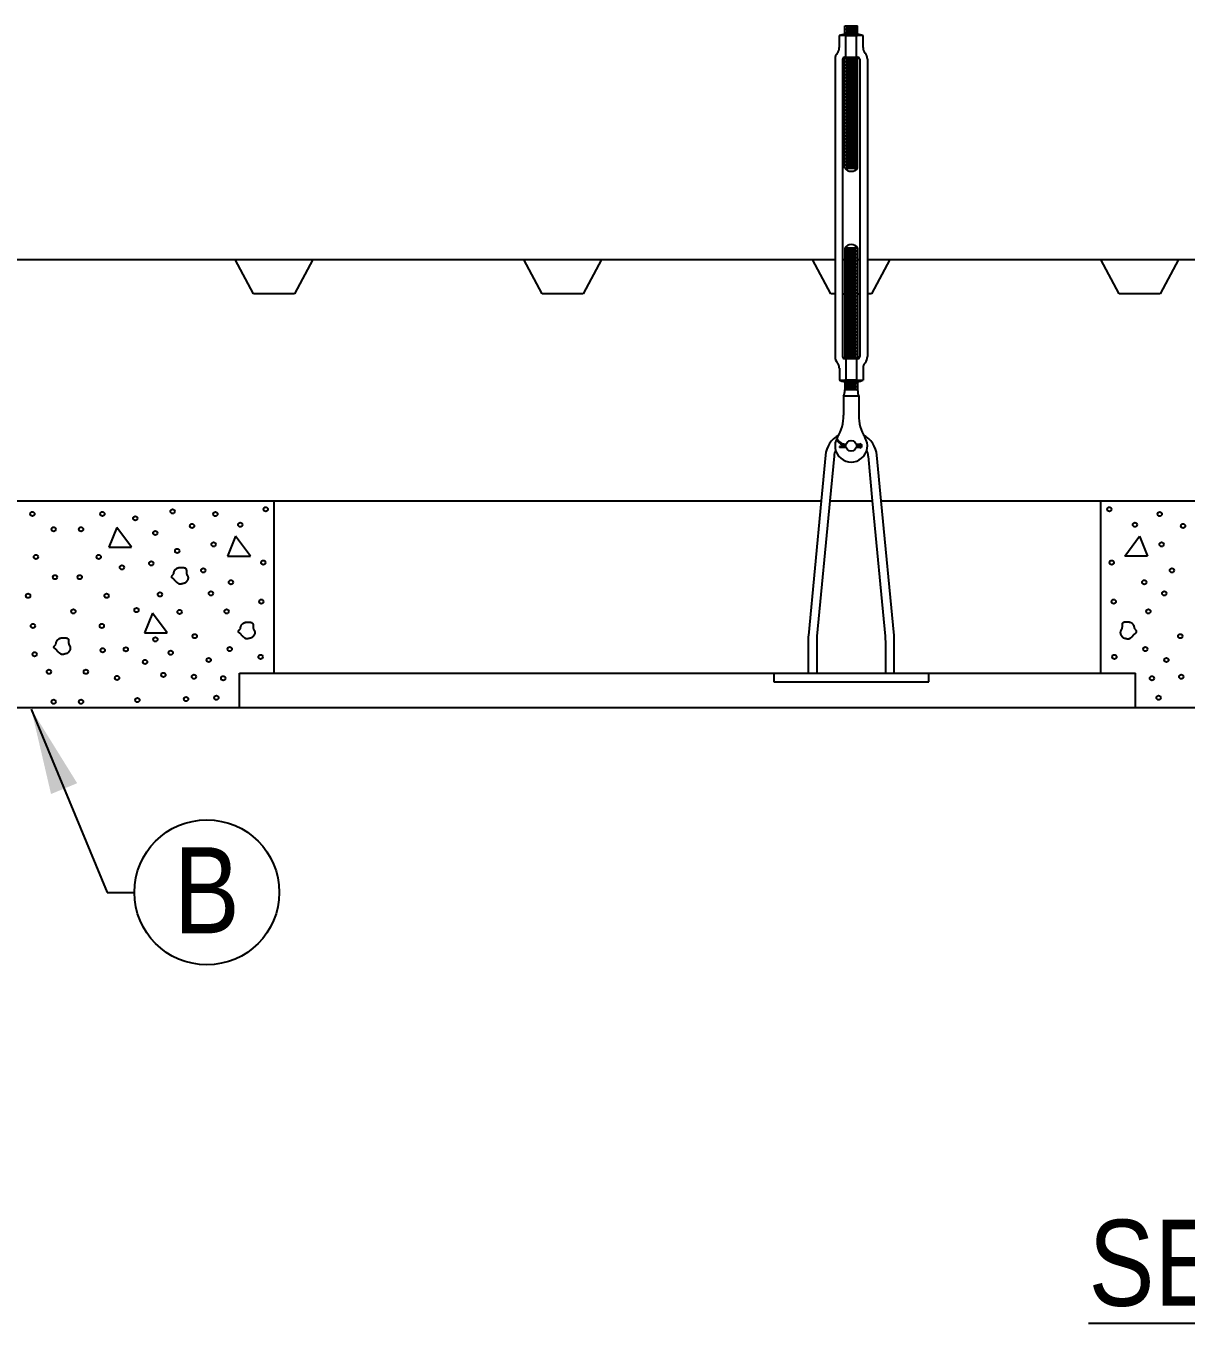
# Model space of a CAD drawing. Extents: x 0 to 216, y -5 to 280.
# Drawn here: x 72.55 to 104.64, y 112.43 to 148.31 of the extents above; entities that cross this region are included whole.
import ezdxf

# ---------------------------------------------------------------- set-up
doc = ezdxf.new("R2010")
doc.units = 0
doc.header["$LTSCALE"] = 10
doc.header["$MEASUREMENT"] = 0
for name, color, linetype in [('CADdetails-2-FINELIGHT', 2, 'CONTINUOUS'), ('CADdetails-7-VERYFINE', 7, 'CONTINUOUS'), ('CADdetails-9-EXTRAFINE', 9, 'CONTINUOUS')]:
    doc.layers.add(name, color=color, linetype=linetype)
doc.styles.add('CADdetails-DIMENSIONS', font='ARIALN.TTF', dxfattribs={"height": 2.38})
doc.styles.add('CADdetails-NOTES', font='ARIALN.TTF', dxfattribs={"height": 2.38})
doc.dimstyles.new('CADdetails-LEADER', dxfattribs={"dimtxt": 2.38, "dimasz": 2.38, "dimexe": 0.5, "dimexo": 1.5, "dimgap": 1, "dimtad": 0, "dimzin": 0, "dimdsep": 46, "dimtxsty": 'CADdetails-DIMENSIONS', "dimcen": 1, "dimclrd": 256, "dimclre": 256, "dimclrt": 256, "dimadec": 0, "dimazin": 0, "dimtfac": 1, "dimtdec": 4, "dimtofl": 0, "dimtmove": 0, "dimatfit": 3, "dimfxl": 1, "dimtolj": 1, "dimtzin": 0, "dimarcsym": 0})

msp = doc.modelspace()

# ---------------------------------------------------------------- linework, layer by layer
at = {"layer": 'CADdetails-7-VERYFINE'}
msp.add_circle((77.554, 124.345), 2.004, dxfattribs=at)
at = {"layer": 'CADdetails-9-EXTRAFINE', "linetype": 'Continuous'}
for p, q in [((95.196, 148.307), (95.553, 148.307)), ((95.196, 148.081), (95.196, 148.307)), ((95.196, 148.22), (95.553, 148.22)), ((95.24, 148.263), (95.508, 148.263)), ((95.24, 148.173), (95.508, 148.173)), ((95.553, 148.081), (95.553, 148.307)), ((95.702, 148.039), (95.047, 148.039)), ((95.047, 147.71), (95.047, 148.039)), ((95.196, 148.129), (95.553, 148.129)), ((95.553, 148.081), (95.196, 148.081)), ((95.196, 148.039), (95.553, 148.039)), ((95.225, 147.444), (95.225, 148.039)), ((95.523, 147.444), (95.523, 148.039)), ((95.702, 147.71), (95.702, 148.039)), ((94.928, 147.384), (94.928, 139.165)), ((95.136, 147.384), (95.136, 139.165)), ((95.196, 144.377), (95.196, 147.444)), ((95.196, 147.444), (95.553, 147.444)), ((95.196, 147.414), (95.553, 147.414)), ((95.196, 147.325), (95.553, 147.325)), ((95.196, 147.235), (95.553, 147.235)), ((95.196, 147.146), (95.553, 147.146)), ((95.24, 147.369), (95.508, 147.369)), ((95.24, 147.28), (95.508, 147.28)), ((95.24, 147.191), (95.508, 147.191)), ((95.24, 147.101), (95.508, 147.101)), ((95.553, 144.377), (95.553, 147.444)), ((95.612, 147.384), (95.612, 139.165)), ((95.821, 147.384), (95.821, 139.165)), ((95.196, 147.057), (95.553, 147.057)), ((95.196, 146.967), (95.553, 146.967)), ((95.196, 146.878), (95.553, 146.878)), ((95.196, 146.789), (95.553, 146.789)), ((95.24, 147.012), (95.508, 147.012)), ((95.24, 146.923), (95.508, 146.923)), ((95.24, 146.833), (95.508, 146.833)), ((95.24, 146.744), (95.508, 146.744)), ((95.196, 146.699), (95.553, 146.699)), ((95.196, 146.61), (95.553, 146.61)), ((95.196, 146.521), (95.553, 146.521)), ((95.196, 146.431), (95.553, 146.431)), ((95.24, 146.655), (95.508, 146.655)), ((95.24, 146.565), (95.508, 146.565)), ((95.24, 146.476), (95.508, 146.476)), ((95.24, 146.387), (95.508, 146.387)), ((95.196, 146.342), (95.553, 146.342)), ((95.196, 146.253), (95.553, 146.253)), ((95.196, 146.163), (95.553, 146.163)), ((95.196, 146.074), (95.553, 146.074)), ((95.24, 146.297), (95.508, 146.297)), ((95.24, 146.208), (95.508, 146.208)), ((95.24, 146.119), (95.508, 146.119)), ((95.24, 146.029), (95.508, 146.029)), ((95.196, 145.985), (95.553, 145.985)), ((95.196, 145.895), (95.553, 145.895)), ((95.196, 145.806), (95.553, 145.806)), ((95.196, 145.717), (95.553, 145.717)), ((95.24, 145.94), (95.508, 145.94)), ((95.24, 145.851), (95.508, 145.851)), ((95.24, 145.761), (95.508, 145.761)), ((95.24, 145.672), (95.508, 145.672)), ((95.196, 145.627), (95.553, 145.627)), ((95.196, 145.538), (95.553, 145.538)), ((95.196, 145.449), (95.553, 145.449)), ((95.196, 145.359), (95.553, 145.359)), ((95.24, 145.583), (95.508, 145.583)), ((95.24, 145.493), (95.508, 145.493)), ((95.24, 145.404), (95.508, 145.404)), ((95.24, 145.315), (95.508, 145.315)), ((95.196, 145.27), (95.553, 145.27)), ((95.196, 145.181), (95.553, 145.181)), ((95.196, 145.091), (95.553, 145.091)), ((95.196, 145.002), (95.553, 145.002)), ((95.24, 145.225), (95.508, 145.225)), ((95.24, 145.136), (95.508, 145.136)), ((95.24, 145.047), (95.508, 145.047)), ((95.24, 144.957), (95.508, 144.957)), ((95.196, 144.913), (95.553, 144.913)), ((95.196, 144.823), (95.553, 144.823)), ((95.196, 144.734), (95.553, 144.734)), ((95.196, 144.645), (95.553, 144.645)), ((95.24, 144.868), (95.508, 144.868)), ((95.24, 144.779), (95.508, 144.779)), ((95.24, 144.689), (95.508, 144.689)), ((95.24, 144.6), (95.508, 144.6)), ((95.196, 144.555), (95.553, 144.555)), ((95.196, 144.466), (95.553, 144.466)), ((95.196, 144.377), (95.553, 144.377)), ((95.24, 144.511), (95.508, 144.511)), ((95.24, 144.421), (95.508, 144.421)), ((95.196, 142.173), (95.196, 139.106)), ((95.196, 142.173), (95.553, 142.173)), ((95.196, 142.084), (95.553, 142.084)), ((95.24, 142.128), (95.508, 142.128)), ((95.553, 142.173), (95.553, 139.106)), ((63.899, 141.847), (94.928, 141.847)), ((78.848, 140.894), (78.341, 141.847)), ((80.485, 141.847), (79.979, 140.894)), ((86.828, 140.894), (86.322, 141.847)), ((88.466, 141.847), (87.96, 140.894)), ((94.808, 140.894), (94.302, 141.847)), ((95.136, 141.847), (95.196, 141.847)), ((95.196, 141.994), (95.553, 141.994)), ((95.196, 141.905), (95.553, 141.905)), ((95.196, 141.816), (95.553, 141.816)), ((95.196, 141.726), (95.553, 141.726)), ((95.24, 142.039), (95.508, 142.039)), ((95.24, 141.95), (95.508, 141.95)), ((95.24, 141.86), (95.508, 141.86)), ((95.24, 141.771), (95.508, 141.771)), ((95.553, 141.847), (95.612, 141.847)), ((95.821, 141.847), (120.179, 141.847)), ((96.446, 141.847), (95.94, 140.894)), ((102.789, 140.894), (102.283, 141.847)), ((104.427, 141.847), (103.92, 140.894)), ((95.196, 141.637), (95.553, 141.637)), ((95.196, 141.548), (95.553, 141.548)), ((95.196, 141.458), (95.553, 141.458)), ((95.196, 141.369), (95.553, 141.369)), ((95.24, 141.682), (95.508, 141.682)), ((95.24, 141.592), (95.508, 141.592)), ((95.24, 141.503), (95.508, 141.503)), ((95.24, 141.414), (95.508, 141.414)), ((95.196, 141.28), (95.553, 141.28)), ((95.196, 141.19), (95.553, 141.19)), ((95.196, 141.101), (95.553, 141.101)), ((95.196, 141.012), (95.553, 141.012)), ((95.24, 141.324), (95.508, 141.324)), ((95.24, 141.235), (95.508, 141.235)), ((95.24, 141.146), (95.508, 141.146)), ((95.24, 141.056), (95.508, 141.056)), ((79.979, 140.894), (78.848, 140.894)), ((87.96, 140.894), (86.828, 140.894)), ((94.928, 140.894), (94.808, 140.894)), ((95.196, 140.893), (95.136, 140.893)), ((95.196, 140.922), (95.553, 140.922)), ((95.196, 140.833), (95.553, 140.833)), ((95.196, 140.744), (95.553, 140.744)), ((95.196, 140.654), (95.553, 140.654)), ((95.24, 140.967), (95.508, 140.967)), ((95.24, 140.878), (95.508, 140.878)), ((95.24, 140.788), (95.508, 140.788)), ((95.24, 140.699), (95.508, 140.699)), ((95.612, 140.893), (95.553, 140.893)), ((95.94, 140.894), (95.821, 140.894)), ((103.92, 140.894), (102.789, 140.894)), ((95.196, 140.565), (95.553, 140.565)), ((95.196, 140.476), (95.553, 140.476)), ((95.196, 140.386), (95.553, 140.386)), ((95.196, 140.297), (95.553, 140.297)), ((95.24, 140.61), (95.508, 140.61)), ((95.24, 140.52), (95.508, 140.52)), ((95.24, 140.431), (95.508, 140.431)), ((95.24, 140.342), (95.508, 140.342)), ((95.196, 140.208), (95.553, 140.208)), ((95.196, 140.118), (95.553, 140.118)), ((95.196, 140.029), (95.553, 140.029)), ((95.196, 139.94), (95.553, 139.94)), ((95.24, 140.252), (95.508, 140.252)), ((95.24, 140.163), (95.508, 140.163)), ((95.24, 140.074), (95.508, 140.074)), ((95.24, 139.984), (95.508, 139.984)), ((95.196, 139.85), (95.553, 139.85)), ((95.196, 139.761), (95.553, 139.761)), ((95.196, 139.672), (95.553, 139.672)), ((95.196, 139.582), (95.553, 139.582)), ((95.24, 139.895), (95.508, 139.895)), ((95.24, 139.806), (95.508, 139.806)), ((95.24, 139.716), (95.508, 139.716)), ((95.24, 139.627), (95.508, 139.627)), ((95.196, 139.493), (95.553, 139.493)), ((95.196, 139.404), (95.553, 139.404)), ((95.196, 139.314), (95.553, 139.314)), ((95.196, 139.225), (95.553, 139.225)), ((95.24, 139.538), (95.508, 139.538)), ((95.24, 139.448), (95.508, 139.448)), ((95.24, 139.359), (95.508, 139.359)), ((95.24, 139.27), (95.508, 139.27)), ((95.047, 138.839), (95.047, 138.51)), ((95.196, 139.136), (95.553, 139.136)), ((95.196, 139.106), (95.553, 139.106)), ((95.225, 139.106), (95.225, 138.51)), ((95.24, 139.18), (95.508, 139.18)), ((95.523, 139.106), (95.523, 138.51)), ((95.702, 138.839), (95.702, 138.51)), ((95.047, 138.51), (95.702, 138.51)), ((95.553, 138.51), (95.196, 138.51)), ((95.196, 138.468), (95.196, 138.242)), ((95.196, 138.468), (95.553, 138.468)), ((95.553, 138.421), (95.196, 138.421)), ((95.553, 138.329), (95.196, 138.329)), ((95.553, 138.242), (95.196, 138.242)), ((95.508, 138.376), (95.24, 138.376)), ((95.508, 138.287), (95.24, 138.287)), ((95.553, 138.468), (95.553, 138.242)), ((95.166, 138.064), (95.166, 137.545)), ((95.583, 138.064), (95.166, 138.064)), ((95.583, 138.064), (95.583, 137.545)), ((94.998, 136.867), (94.972, 136.852)), ((95.516, 136.738), (95.616, 136.746)), ((95.522, 136.709), (95.618, 136.716)), ((94.663, 136.433), (94.544, 135.174)), ((94.901, 136.41), (94.783, 135.174)), ((95.226, 136.68), (95.053, 136.68)), ((95.053, 136.68), (95.053, 136.65)), ((95.232, 136.65), (95.053, 136.65)), ((95.616, 136.642), (95.516, 136.65)), ((95.618, 136.672), (95.522, 136.679)), ((95.966, 135.174), (95.849, 136.41)), ((96.206, 135.174), (96.086, 136.433)), ((64.284, 135.175), (94.544, 135.175)), ((79.414, 130.411), (79.414, 135.175)), ((94.544, 135.174), (94.191, 131.452)), ((94.783, 135.174), (94.428, 131.43)), ((94.784, 135.175), (95.966, 135.175)), ((96.321, 131.43), (95.966, 135.174)), ((96.206, 135.175), (119.795, 135.175)), ((96.559, 131.452), (96.206, 135.174)), ((102.283, 130.411), (102.283, 135.175)), ((75.068, 134.438), (74.844, 133.891)), ((75.474, 133.891), (75.068, 134.438)), ((78.351, 134.193), (78.127, 133.646)), ((78.757, 133.646), (78.351, 134.193)), ((102.941, 133.646), (103.346, 134.193)), ((103.346, 134.193), (103.57, 133.646)), ((74.844, 133.891), (75.474, 133.891)), ((78.127, 133.646), (78.757, 133.646)), ((103.57, 133.646), (102.941, 133.646)), ((76.053, 132.069), (75.828, 131.521)), ((76.458, 131.521), (76.053, 132.069)), ((75.828, 131.521), (76.458, 131.521)), ((94.184, 131.295), (94.184, 130.41)), ((94.422, 131.295), (94.422, 130.41)), ((96.328, 130.41), (96.328, 131.295)), ((96.566, 130.41), (96.566, 131.295)), ((78.461, 130.411), (103.236, 130.411)), ((78.461, 129.458), (78.461, 130.411)), ((93.231, 130.41), (93.231, 130.171)), ((97.519, 130.171), (97.519, 130.41)), ((103.236, 129.458), (103.236, 130.411)), ((93.231, 130.171), (97.519, 130.171)), ((39.393, 129.458), (133.008, 129.458))]:
    msp.add_line(p, q, dxfattribs=at)
for points in [[(76.635, 133.145), (76.636, 133.154, -0.004785), (76.638, 133.162, -0.004913), (76.639, 133.17, -0.005179), (76.641, 133.178, -0.005594), (76.642, 133.186, -0.005983), (76.644, 133.193, -0.006362), (76.646, 133.201, -0.006756), (76.648, 133.208, -0.00718), (76.65, 133.215, -0.007603), (76.653, 133.221, -0.008039), (76.655, 133.228, -0.008471), (76.658, 133.234, -0.00891), (76.661, 133.24, -0.009333), (76.665, 133.246, -0.00975), (76.668, 133.252, -0.010138), (76.672, 133.258, -0.010509), (76.675, 133.263, -0.010826), (76.679, 133.268, -0.011103), (76.684, 133.273, -0.011341), (76.688, 133.278, -0.011564), (76.693, 133.282, -0.011551), (76.698, 133.286, -0.011336), (76.703, 133.291, -0.011036), (76.708, 133.294, -0.010634), (76.713, 133.298, -0.010268), (76.719, 133.302, -0.009897), (76.725, 133.305, -0.009544), (76.731, 133.308, -0.009179), (76.737, 133.311, -0.008841), (76.744, 133.314, -0.008503), (76.75, 133.316, -0.008191), (76.757, 133.319, -0.007883), (76.764, 133.321, -0.007603), (76.771, 133.323, -0.007329), (76.778, 133.325, -0.007081), (76.785, 133.326, -0.006841), (76.792, 133.328, -0.006626), (76.799, 133.329, -0.006419), (76.807, 133.33, -0.006236), (76.814, 133.331, -0.006061), (76.822, 133.332, -0.005907), (76.83, 133.332, -0.005763), (76.837, 133.332, -0.005637), (76.845, 133.333, -0.005521), (76.853, 133.333, -0.005421), (76.861, 133.332, -0.005329), (76.868, 133.332, -0.005258), (76.876, 133.332, -0.005201), (76.884, 133.331, -0.00514), (76.892, 133.33, -0.005062), (76.9, 133.329, -0.005083), (76.908, 133.328, -0.005221), (76.916, 133.327, -0.006031), (76.923, 133.325, -0.007829), (76.931, 133.324, -0.009649), (76.938, 133.322, -0.011932), (76.945, 133.319, -0.014416), (76.951, 133.317, -0.017553), (76.957, 133.313, -0.021223), (76.963, 133.31, -0.025951), (76.968, 133.306, -0.03001), (76.972, 133.302, -0.033019), (76.976, 133.297, -0.032883), (76.979, 133.291, -0.029027), (76.981, 133.286, -0.025269), (76.983, 133.28, -0.021469), (76.985, 133.273, -0.017986), (76.986, 133.266, -0.014521), (76.986, 133.259, -0.011672), (76.987, 133.252, -0.008962), (76.987, 133.245, -0.006754), (76.987, 133.237, -0.004559), (76.987, 133.229, -0.002745), (76.987, 133.222, -0.000833), (76.987, 133.214, 0.000805), (76.987, 133.206, 0.002637), (76.987, 133.198, 0.004312), (76.988, 133.19, 0.006297), (76.988, 133.183, 0.008122), (76.989, 133.175, 0.010228), (76.99, 133.168, 0.012587), (76.991, 133.16, 0.01574), (76.993, 133.153, 0.017251), (76.996, 133.147, 0.017002), (76.999, 133.14, 0.015078), (77.002, 133.134, 0.010869), (77.005, 133.127, 0.007364), (77.009, 133.121, 0.003739), (77.012, 133.115, 0.000502), (77.016, 133.109, -0.003172), (77.019, 133.103, -0.006628), (77.022, 133.097, -0.010722), (77.025, 133.09, -0.013226), (77.028, 133.083, -0.014832), (77.03, 133.076, -0.015088), (77.031, 133.069, -0.014292), (77.033, 133.062, -0.013883), (77.034, 133.055, -0.013764), (77.034, 133.048, -0.013686), (77.034, 133.04, -0.013657), (77.034, 133.033, -0.013745), (77.033, 133.026, -0.013963), (77.032, 133.019, -0.014224), (77.031, 133.012, -0.014554), (77.029, 133.005, -0.015101), (77.027, 132.998, -0.015976), (77.024, 132.991, -0.015668), (77.021, 132.985, -0.013866), (77.017, 132.979, -0.011842), (77.014, 132.973, -0.009091), (77.01, 132.967, -0.00656), (77.006, 132.961, -0.003629), (77.002, 132.955, -0.001959), (76.998, 132.949, -0.001108), (76.993, 132.944, -0.001572), (76.989, 132.938, -0.00347), (76.985, 132.932, -0.004668), (76.981, 132.927, -0.005443), (76.976, 132.921, -0.007694), (76.971, 132.916, -0.01221), (76.966, 132.911, -0.017137), (76.961, 132.906, -0.023974), (76.955, 132.902, -0.025959), (76.949, 132.899, -0.022284), (76.943, 132.896, -0.018818), (76.936, 132.894, -0.015063), (76.929, 132.892, -0.011683), (76.923, 132.89, -0.008014), (76.915, 132.889, -0.004976), (76.908, 132.887, -0.00181), (76.901, 132.886, 0.001224), (76.894, 132.884, 0.004947), (76.887, 132.882, 0.006053), (76.88, 132.88, 0.004853), (76.873, 132.878, 0.003013), (76.866, 132.876, 0.000016), (76.859, 132.874, -0.002521), (76.852, 132.872, -0.00528), (76.845, 132.87, -0.007878), (76.838, 132.869, -0.010941), (76.831, 132.868, -0.014094), (76.824, 132.867, -0.017981), (76.818, 132.867, -0.020233), (76.811, 132.868, -0.021055), (76.805, 132.869, -0.020457), (76.798, 132.87, -0.018422), (76.792, 132.872, -0.016727), (76.785, 132.875, -0.015121), (76.779, 132.877, -0.013622), (76.773, 132.881, -0.012038), (76.766, 132.884, -0.010686), (76.76, 132.888, -0.009342), (76.754, 132.892, -0.008202), (76.748, 132.897, -0.007044), (76.742, 132.901, -0.006083), (76.736, 132.906, -0.005098), (76.73, 132.911, -0.004237), (76.724, 132.916, -0.003276), (76.719, 132.921, -0.002582), (76.713, 132.926, -0.001962), (76.708, 132.931, -0.000895), (76.702, 132.936, 0.000947), (76.697, 132.941, -0.001004), (76.692, 132.946, -0.007533), (76.687, 132.951, -0.013881), (76.682, 132.956, -0.021241), (76.678, 132.962, -0.018761), (76.674, 132.968, -0.006753), (76.67, 132.974, 0.002565), (76.666, 132.979, 0.012008), (76.662, 132.985, 0.015872), (76.658, 132.99, 0.014536), (76.653, 132.995, 0.013302), (76.648, 133, 0.011978), (76.642, 133.005, 0.010661), (76.636, 133.009, 0.009179), (76.63, 133.014, 0.006686), (76.624, 133.018, 0.00297), (76.618, 133.023, -0.000284), (76.612, 133.027, -0.004153), (76.606, 133.031, -0.007845), (76.6, 133.036, -0.012498), (76.595, 133.041, -0.01805), (76.591, 133.045, -0.025988), (76.588, 133.05, -0.033213), (76.585, 133.055, -0.038945), (76.583, 133.061, -0.042043), (76.582, 133.066, -0.041098), (76.583, 133.072, -0.037039), (76.583, 133.078, -0.031405), (76.585, 133.084, -0.029902), (76.588, 133.09, -0.029417), (76.591, 133.097, -0.018987), (76.595, 133.103, -0.006842), (76.599, 133.109, -0.021033), (76.606, 133.117, -0.026686), (76.618, 133.129, -0.010564), (76.635, 133.145, -0.005181)], [(78.481, 131.633), (78.482, 131.641, -0.004785), (78.484, 131.65, -0.004913), (78.485, 131.658, -0.005179), (78.486, 131.665, -0.005594), (78.488, 131.673, -0.005983), (78.49, 131.681, -0.006362), (78.492, 131.688, -0.006756), (78.494, 131.695, -0.00718), (78.496, 131.702, -0.007603), (78.499, 131.709, -0.008039), (78.501, 131.715, -0.008471), (78.504, 131.722, -0.00891), (78.507, 131.728, -0.009333), (78.51, 131.734, -0.00975), (78.514, 131.739, -0.010138), (78.517, 131.745, -0.010509), (78.521, 131.75, -0.010826), (78.525, 131.755, -0.011103), (78.53, 131.76, -0.011341), (78.534, 131.765, -0.011564), (78.539, 131.77, -0.011551), (78.543, 131.774, -0.011336), (78.549, 131.778, -0.011036), (78.554, 131.782, -0.010634), (78.559, 131.786, -0.010268), (78.565, 131.789, -0.009897), (78.571, 131.792, -0.009544), (78.577, 131.796, -0.009179), (78.583, 131.798, -0.008841), (78.59, 131.801, -0.008503), (78.596, 131.804, -0.008191), (78.603, 131.806, -0.007883), (78.61, 131.808, -0.007603), (78.617, 131.81, -0.007329), (78.624, 131.812, -0.007081), (78.631, 131.814, -0.006841), (78.638, 131.815, -0.006626), (78.645, 131.816, -0.006419), (78.653, 131.817, -0.006236), (78.66, 131.818, -0.006061), (78.668, 131.819, -0.005907), (78.676, 131.819, -0.005763), (78.683, 131.82, -0.005637), (78.691, 131.82, -0.005521), (78.699, 131.82, -0.005421), (78.707, 131.82, -0.005329), (78.714, 131.82, -0.005258), (78.722, 131.819, -0.005201), (78.73, 131.818, -0.00514), (78.738, 131.818, -0.005062), (78.746, 131.817, -0.005083), (78.754, 131.815, -0.005221), (78.761, 131.814, -0.006031), (78.769, 131.813, -0.007829), (78.777, 131.811, -0.009649), (78.784, 131.809, -0.011932), (78.791, 131.807, -0.014416), (78.797, 131.804, -0.017553), (78.803, 131.801, -0.021223), (78.809, 131.797, -0.025951), (78.814, 131.793, -0.03001), (78.818, 131.789, -0.033019), (78.822, 131.784, -0.032883), (78.825, 131.779, -0.029027), (78.827, 131.773, -0.025269), (78.829, 131.767, -0.021469), (78.831, 131.761, -0.017986), (78.832, 131.754, -0.014521), (78.832, 131.747, -0.011672), (78.833, 131.74, -0.008962), (78.833, 131.732, -0.006754), (78.833, 131.725, -0.004559), (78.833, 131.717, -0.002745), (78.833, 131.709, -0.000833), (78.833, 131.701, 0.000805), (78.833, 131.693, 0.002637), (78.833, 131.685, 0.004312), (78.834, 131.678, 0.006297), (78.834, 131.67, 0.008122), (78.835, 131.662, 0.010228), (78.836, 131.655, 0.012587), (78.837, 131.648, 0.01574), (78.839, 131.641, 0.017251), (78.842, 131.634, 0.017002), (78.845, 131.627, 0.015078), (78.848, 131.621, 0.010869), (78.851, 131.615, 0.007364), (78.855, 131.609, 0.003739), (78.858, 131.603, 0.000502), (78.862, 131.596, -0.003172), (78.865, 131.59, -0.006628), (78.868, 131.584, -0.010722), (78.871, 131.577, -0.013226), (78.874, 131.571, -0.014832), (78.876, 131.564, -0.015088), (78.877, 131.557, -0.014292), (78.879, 131.55, -0.013883), (78.88, 131.542, -0.013764), (78.88, 131.535, -0.013686), (78.88, 131.528, -0.013657), (78.88, 131.52, -0.013745), (78.879, 131.513, -0.013963), (78.878, 131.506, -0.014224), (78.877, 131.499, -0.014554), (78.875, 131.492, -0.015101), (78.873, 131.485, -0.015976), (78.87, 131.479, -0.015668), (78.867, 131.472, -0.013866), (78.863, 131.466, -0.011842), (78.86, 131.46, -0.009091), (78.856, 131.454, -0.00656), (78.852, 131.448, -0.003629), (78.848, 131.442, -0.001959), (78.844, 131.437, -0.001108), (78.839, 131.431, -0.001572), (78.835, 131.425, -0.00347), (78.831, 131.42, -0.004668), (78.827, 131.414, -0.005443), (78.822, 131.408, -0.007694), (78.817, 131.403, -0.01221), (78.812, 131.398, -0.017137), (78.807, 131.394, -0.023974), (78.801, 131.39, -0.025959), (78.795, 131.387, -0.022284), (78.789, 131.384, -0.018818), (78.782, 131.381, -0.015063), (78.775, 131.379, -0.011683), (78.769, 131.378, -0.008014), (78.761, 131.376, -0.004976), (78.754, 131.374, -0.00181), (78.747, 131.373, 0.001224), (78.74, 131.371, 0.004947), (78.733, 131.369, 0.006053), (78.726, 131.367, 0.004853), (78.718, 131.365, 0.003013), (78.711, 131.363, 0.000016), (78.705, 131.361, -0.002521), (78.698, 131.359, -0.00528), (78.691, 131.358, -0.007878), (78.684, 131.356, -0.010941), (78.677, 131.355, -0.014094), (78.67, 131.355, -0.017981), (78.664, 131.354, -0.020233), (78.657, 131.355, -0.021055), (78.651, 131.356, -0.020457), (78.644, 131.357, -0.018422), (78.638, 131.359, -0.016727), (78.631, 131.362, -0.015121), (78.625, 131.365, -0.013622), (78.618, 131.368, -0.012038), (78.612, 131.372, -0.010686), (78.606, 131.375, -0.009342), (78.6, 131.38, -0.008202), (78.594, 131.384, -0.007044), (78.588, 131.389, -0.006083), (78.582, 131.393, -0.005098), (78.576, 131.398, -0.004237), (78.57, 131.403, -0.003276), (78.565, 131.408, -0.002582), (78.559, 131.413, -0.001962), (78.554, 131.418, -0.000895), (78.548, 131.423, 0.000947), (78.543, 131.428, -0.001004), (78.538, 131.433, -0.007533), (78.533, 131.438, -0.013881), (78.528, 131.443, -0.021241), (78.524, 131.449, -0.018761), (78.52, 131.455, -0.006753), (78.516, 131.461, 0.002565), (78.512, 131.467, 0.012008), (78.508, 131.472, 0.015872), (78.504, 131.478, 0.014536), (78.499, 131.483, 0.013302), (78.494, 131.488, 0.011978), (78.488, 131.492, 0.010661), (78.482, 131.497, 0.009179), (78.476, 131.501, 0.006686), (78.47, 131.506, 0.00297), (78.464, 131.51, -0.000284), (78.458, 131.514, -0.004153), (78.452, 131.519, -0.007845), (78.446, 131.523, -0.012498), (78.441, 131.528, -0.01805), (78.437, 131.533, -0.025988), (78.433, 131.538, -0.033213), (78.431, 131.543, -0.038945), (78.429, 131.548, -0.042043), (78.428, 131.554, -0.041098), (78.429, 131.559, -0.037039), (78.429, 131.565, -0.031405), (78.431, 131.571, -0.029902), (78.434, 131.577, -0.029417), (78.437, 131.584, -0.018987), (78.441, 131.59, -0.006842), (78.445, 131.596, -0.021033), (78.452, 131.604, -0.026686), (78.464, 131.616, -0.010564), (78.481, 131.633, -0.005181)], [(103.216, 131.633), (103.215, 131.641, 0.004785), (103.214, 131.65, 0.004913), (103.212, 131.658, 0.005179), (103.211, 131.665, 0.005594), (103.209, 131.673, 0.005983), (103.208, 131.681, 0.006362), (103.206, 131.688, 0.006756), (103.203, 131.695, 0.00718), (103.201, 131.702, 0.007603), (103.199, 131.709, 0.008039), (103.196, 131.715, 0.008471), (103.193, 131.722, 0.00891), (103.19, 131.728, 0.009333), (103.187, 131.734, 0.00975), (103.184, 131.739, 0.010138), (103.18, 131.745, 0.010509), (103.176, 131.75, 0.010826), (103.172, 131.755, 0.011103), (103.168, 131.76, 0.011341), (103.164, 131.765, 0.011564), (103.159, 131.77, 0.011551), (103.154, 131.774, 0.011336), (103.149, 131.778, 0.011036), (103.144, 131.782, 0.010634), (103.138, 131.786, 0.010268), (103.132, 131.789, 0.009897), (103.127, 131.792, 0.009544), (103.12, 131.796, 0.009179), (103.114, 131.798, 0.008841), (103.108, 131.801, 0.008503), (103.101, 131.804, 0.008191), (103.095, 131.806, 0.007883), (103.088, 131.808, 0.007603), (103.081, 131.81, 0.007329), (103.074, 131.812, 0.007081), (103.067, 131.814, 0.006841), (103.059, 131.815, 0.006626), (103.052, 131.816, 0.006419), (103.045, 131.817, 0.006236), (103.037, 131.818, 0.006061), (103.03, 131.819, 0.005907), (103.022, 131.819, 0.005763), (103.014, 131.82, 0.005637), (103.006, 131.82, 0.005521), (102.999, 131.82, 0.005421), (102.991, 131.82, 0.005329), (102.983, 131.82, 0.005258), (102.975, 131.819, 0.005201), (102.967, 131.818, 0.00514), (102.959, 131.818, 0.005062), (102.952, 131.817, 0.005083), (102.944, 131.815, 0.005221), (102.936, 131.814, 0.006031), (102.928, 131.813, 0.007829), (102.921, 131.811, 0.009649), (102.914, 131.809, 0.011932), (102.907, 131.807, 0.014416), (102.9, 131.804, 0.017553), (102.894, 131.801, 0.021223), (102.889, 131.797, 0.025951), (102.884, 131.793, 0.03001), (102.879, 131.789, 0.033019), (102.876, 131.784, 0.032883), (102.873, 131.779, 0.029027), (102.87, 131.773, 0.025269), (102.868, 131.767, 0.021469), (102.867, 131.761, 0.017986), (102.866, 131.754, 0.014521), (102.865, 131.747, 0.011672), (102.865, 131.74, 0.008962), (102.864, 131.732, 0.006754), (102.864, 131.725, 0.004559), (102.864, 131.717, 0.002745), (102.864, 131.709, 0.000833), (102.864, 131.701, -0.000805), (102.864, 131.693, -0.002637), (102.864, 131.685, -0.004312), (102.864, 131.678, -0.006297), (102.863, 131.67, -0.008122), (102.863, 131.662, -0.010228), (102.862, 131.655, -0.012587), (102.86, 131.648, -0.01574), (102.858, 131.641, -0.017251), (102.856, 131.634, -0.017002), (102.853, 131.627, -0.015078), (102.85, 131.621, -0.010869), (102.846, 131.615, -0.007364), (102.843, 131.609, -0.003739), (102.839, 131.603, -0.000502), (102.836, 131.596, 0.003172), (102.833, 131.59, 0.006628), (102.829, 131.584, 0.010722), (102.826, 131.577, 0.013226), (102.824, 131.571, 0.014832), (102.822, 131.564, 0.015088), (102.82, 131.557, 0.014292), (102.819, 131.55, 0.013883), (102.818, 131.542, 0.013764), (102.817, 131.535, 0.013686), (102.817, 131.528, 0.013657), (102.817, 131.52, 0.013745), (102.818, 131.513, 0.013963), (102.819, 131.506, 0.014224), (102.821, 131.499, 0.014554), (102.823, 131.492, 0.015101), (102.825, 131.485, 0.015976), (102.828, 131.479, 0.015668), (102.831, 131.472, 0.013866), (102.834, 131.466, 0.011842), (102.838, 131.46, 0.009091), (102.842, 131.454, 0.00656), (102.846, 131.448, 0.003629), (102.85, 131.442, 0.001959), (102.854, 131.437, 0.001108), (102.858, 131.431, 0.001572), (102.862, 131.425, 0.00347), (102.866, 131.42, 0.004668), (102.871, 131.414, 0.005443), (102.875, 131.408, 0.007694), (102.88, 131.403, 0.01221), (102.885, 131.398, 0.017137), (102.891, 131.394, 0.023974), (102.896, 131.39, 0.025959), (102.902, 131.387, 0.022284), (102.909, 131.384, 0.018818), (102.915, 131.381, 0.015063), (102.922, 131.379, 0.011683), (102.929, 131.378, 0.008014), (102.936, 131.376, 0.004976), (102.943, 131.374, 0.00181), (102.95, 131.373, -0.001224), (102.958, 131.371, -0.004947), (102.965, 131.369, -0.006053), (102.972, 131.367, -0.004853), (102.979, 131.365, -0.003013), (102.986, 131.363, -0.000016), (102.993, 131.361, 0.002521), (103, 131.359, 0.00528), (103.007, 131.358, 0.007878), (103.014, 131.356, 0.010941), (103.02, 131.355, 0.014094), (103.027, 131.355, 0.017981), (103.034, 131.354, 0.020233), (103.04, 131.355, 0.021055), (103.047, 131.356, 0.020457), (103.053, 131.357, 0.018422), (103.06, 131.359, 0.016727), (103.066, 131.362, 0.015121), (103.073, 131.365, 0.013622), (103.079, 131.368, 0.012038), (103.085, 131.372, 0.010686), (103.091, 131.375, 0.009342), (103.098, 131.38, 0.008202), (103.104, 131.384, 0.007044), (103.11, 131.389, 0.006083), (103.115, 131.393, 0.005098), (103.121, 131.398, 0.004237), (103.127, 131.403, 0.003276), (103.133, 131.408, 0.002582), (103.138, 131.413, 0.001962), (103.144, 131.418, 0.000895), (103.149, 131.423, -0.000947), (103.155, 131.428, 0.001004), (103.16, 131.433, 0.007533), (103.165, 131.438, 0.013881), (103.169, 131.443, 0.021241), (103.174, 131.449, 0.018761), (103.177, 131.455, 0.006753), (103.181, 131.461, -0.002565), (103.185, 131.467, -0.012008), (103.189, 131.472, -0.015872), (103.194, 131.478, -0.014536), (103.199, 131.483, -0.013302), (103.204, 131.488, -0.011978), (103.209, 131.492, -0.010661), (103.215, 131.497, -0.009179), (103.221, 131.501, -0.006686), (103.227, 131.506, -0.00297), (103.234, 131.51, 0.000284), (103.24, 131.514, 0.004153), (103.246, 131.519, 0.007845), (103.251, 131.523, 0.012498), (103.256, 131.528, 0.01805), (103.26, 131.533, 0.025988), (103.264, 131.538, 0.033213), (103.267, 131.543, 0.038945), (103.268, 131.548, 0.042043), (103.269, 131.554, 0.041098), (103.269, 131.559, 0.037039), (103.268, 131.565, 0.031405), (103.266, 131.571, 0.029902), (103.264, 131.577, 0.029417), (103.26, 131.584, 0.018987), (103.256, 131.59, 0.006842), (103.252, 131.596, 0.021033), (103.246, 131.604, 0.026686), (103.234, 131.616, 0.010564), (103.217, 131.633, 0.005181)], [(73.379, 131.201), (73.38, 131.209, -0.004785), (73.381, 131.217, -0.004913), (73.383, 131.226, -0.005179), (73.384, 131.233, -0.005594), (73.386, 131.241, -0.005983), (73.388, 131.249, -0.006362), (73.39, 131.256, -0.006756), (73.392, 131.263, -0.00718), (73.394, 131.27, -0.007603), (73.396, 131.277, -0.008039), (73.399, 131.283, -0.008471), (73.402, 131.289, -0.00891), (73.405, 131.296, -0.009333), (73.408, 131.302, -0.00975), (73.412, 131.307, -0.010138), (73.415, 131.313, -0.010509), (73.419, 131.318, -0.010826), (73.423, 131.323, -0.011103), (73.427, 131.328, -0.011341), (73.432, 131.333, -0.011564), (73.436, 131.337, -0.011551), (73.441, 131.342, -0.011336), (73.446, 131.346, -0.011036), (73.452, 131.35, -0.010634), (73.457, 131.353, -0.010268), (73.463, 131.357, -0.009897), (73.469, 131.36, -0.009544), (73.475, 131.363, -0.009179), (73.481, 131.366, -0.008841), (73.487, 131.369, -0.008503), (73.494, 131.372, -0.008191), (73.5, 131.374, -0.007883), (73.507, 131.376, -0.007603), (73.514, 131.378, -0.007329), (73.521, 131.38, -0.007081), (73.528, 131.381, -0.006841), (73.536, 131.383, -0.006626), (73.543, 131.384, -0.006419), (73.55, 131.385, -0.006236), (73.558, 131.386, -0.006061), (73.566, 131.387, -0.005907), (73.573, 131.387, -0.005763), (73.581, 131.388, -0.005637), (73.589, 131.388, -0.005521), (73.596, 131.388, -0.005421), (73.604, 131.388, -0.005329), (73.612, 131.387, -0.005258), (73.62, 131.387, -0.005201), (73.628, 131.386, -0.00514), (73.636, 131.386, -0.005062), (73.644, 131.385, -0.005083), (73.651, 131.383, -0.005221), (73.659, 131.382, -0.006031), (73.667, 131.381, -0.007829), (73.674, 131.379, -0.009649), (73.682, 131.377, -0.011932), (73.688, 131.374, -0.014416), (73.695, 131.372, -0.017553), (73.701, 131.369, -0.021223), (73.707, 131.365, -0.025951), (73.711, 131.361, -0.03001), (73.716, 131.357, -0.033019), (73.719, 131.352, -0.032883), (73.722, 131.347, -0.029027), (73.725, 131.341, -0.025269), (73.727, 131.335, -0.021469), (73.728, 131.328, -0.017986), (73.729, 131.322, -0.014521), (73.73, 131.315, -0.011672), (73.731, 131.307, -0.008962), (73.731, 131.3, -0.006754), (73.731, 131.292, -0.004559), (73.731, 131.285, -0.002745), (73.731, 131.277, -0.000833), (73.731, 131.269, 0.000805), (73.731, 131.261, 0.002637), (73.731, 131.253, 0.004312), (73.731, 131.246, 0.006297), (73.732, 131.238, 0.008122), (73.732, 131.23, 0.010228), (73.734, 131.223, 0.012587), (73.735, 131.216, 0.01574), (73.737, 131.209, 0.017251), (73.739, 131.202, 0.017002), (73.742, 131.195, 0.015078), (73.745, 131.189, 0.010869), (73.749, 131.183, 0.007364), (73.752, 131.177, 0.003739), (73.756, 131.17, 0.000502), (73.759, 131.164, -0.003172), (73.763, 131.158, -0.006628), (73.766, 131.152, -0.010722), (73.769, 131.145, -0.013226), (73.771, 131.139, -0.014832), (73.773, 131.132, -0.015088), (73.775, 131.125, -0.014292), (73.776, 131.118, -0.013883), (73.777, 131.11, -0.013764), (73.778, 131.103, -0.013686), (73.778, 131.096, -0.013657), (73.778, 131.088, -0.013745), (73.777, 131.081, -0.013963), (73.776, 131.074, -0.014224), (73.774, 131.067, -0.014554), (73.773, 131.06, -0.015101), (73.77, 131.053, -0.015976), (73.767, 131.047, -0.015668), (73.764, 131.04, -0.013866), (73.761, 131.034, -0.011842), (73.757, 131.028, -0.009091), (73.753, 131.022, -0.00656), (73.749, 131.016, -0.003629), (73.745, 131.01, -0.001959), (73.741, 131.005, -0.001108), (73.737, 130.999, -0.001572), (73.733, 130.993, -0.00347), (73.729, 130.987, -0.004668), (73.724, 130.982, -0.005443), (73.72, 130.976, -0.007694), (73.715, 130.971, -0.01221), (73.71, 130.966, -0.017137), (73.705, 130.962, -0.023974), (73.699, 130.958, -0.025959), (73.693, 130.954, -0.022284), (73.686, 130.952, -0.018818), (73.68, 130.949, -0.015063), (73.673, 130.947, -0.011683), (73.666, 130.946, -0.008014), (73.659, 130.944, -0.004976), (73.652, 130.942, -0.00181), (73.645, 130.941, 0.001224), (73.638, 130.939, 0.004947), (73.63, 130.937, 0.006053), (73.623, 130.935, 0.004853), (73.616, 130.933, 0.003013), (73.609, 130.931, 0.000016), (73.602, 130.929, -0.002521), (73.595, 130.927, -0.00528), (73.588, 130.926, -0.007878), (73.582, 130.924, -0.010941), (73.575, 130.923, -0.014094), (73.568, 130.922, -0.017981), (73.561, 130.922, -0.020233), (73.555, 130.923, -0.021055), (73.548, 130.924, -0.020457), (73.542, 130.925, -0.018422), (73.535, 130.927, -0.016727), (73.529, 130.93, -0.015121), (73.522, 130.933, -0.013622), (73.516, 130.936, -0.012038), (73.51, 130.939, -0.010686), (73.504, 130.943, -0.009342), (73.498, 130.948, -0.008202), (73.492, 130.952, -0.007044), (73.486, 130.956, -0.006083), (73.48, 130.961, -0.005098), (73.474, 130.966, -0.004237), (73.468, 130.971, -0.003276), (73.462, 130.976, -0.002582), (73.457, 130.981, -0.001962), (73.451, 130.986, -0.000895), (73.446, 130.991, 0.000947), (73.44, 130.996, -0.001004), (73.435, 131.001, -0.007533), (73.43, 131.006, -0.013881), (73.426, 131.011, -0.021241), (73.422, 131.017, -0.018761), (73.418, 131.023, -0.006753), (73.414, 131.029, 0.002565), (73.41, 131.035, 0.012008), (73.406, 131.04, 0.015872), (73.401, 131.046, 0.014536), (73.396, 131.051, 0.013302), (73.391, 131.055, 0.011978), (73.386, 131.06, 0.010661), (73.38, 131.065, 0.009179), (73.374, 131.069, 0.006686), (73.368, 131.074, 0.00297), (73.362, 131.078, -0.000284), (73.355, 131.082, -0.004153), (73.349, 131.087, -0.007845), (73.344, 131.091, -0.012498), (73.339, 131.096, -0.01805), (73.335, 131.101, -0.025988), (73.331, 131.106, -0.033213), (73.329, 131.111, -0.038945), (73.327, 131.116, -0.042043), (73.326, 131.121, -0.041098), (73.326, 131.127, -0.037039), (73.327, 131.133, -0.031405), (73.329, 131.139, -0.029902), (73.331, 131.145, -0.029417), (73.335, 131.152, -0.018987), (73.339, 131.158, -0.006842), (73.343, 131.164, -0.021033), (73.349, 131.172, -0.026686), (73.361, 131.184, -0.010564), (73.378, 131.201, -0.005181)]]:
    msp.add_lwpolyline(points, format="xyb", dxfattribs=at)
for centre, radius in [((95.374, 136.694), 0.149), ((76.605, 134.879), 0.0596), ((79.183, 134.94), 0.0596), ((102.514, 134.94), 0.0596), ((72.729, 134.811), 0.0596), ((74.665, 134.811), 0.0596), ((75.573, 134.689), 0.0596), ((77.145, 134.48), 0.0596), ((77.79, 134.805), 0.0596), ((78.477, 134.511), 0.0596), ((103.22, 134.511), 0.0596), ((103.908, 134.805), 0.0596), ((104.552, 134.48), 0.0596), ((73.318, 134.388), 0.0596), ((74.075, 134.388), 0.0596), ((76.126, 134.283), 0.0596), ((76.734, 133.786), 0.0596), ((77.74, 133.966), 0.0596), ((103.958, 133.966), 0.0596), ((72.827, 133.62), 0.0596), ((74.566, 133.62), 0.0596), ((76.015, 133.442), 0.0596), ((79.116, 133.467), 0.0596), ((102.582, 133.467), 0.0596), ((73.355, 133.062), 0.0596), ((74.038, 133.062), 0.0596), ((75.205, 133.332), 0.0596), ((77.454, 133.25), 0.0596), ((104.244, 133.25), 0.0596), ((78.219, 132.92), 0.0596), ((103.478, 132.92), 0.0596), ((72.612, 132.546), 0.0596), ((74.781, 132.546), 0.0596), ((76.255, 132.583), 0.0596), ((77.667, 132.613), 0.0596), ((79.061, 132.386), 0.0596), ((102.637, 132.386), 0.0596), ((104.031, 132.613), 0.0596), ((73.865, 132.114), 0.0596), ((75.609, 132.151), 0.0596), ((76.8, 132.099), 0.0596), ((78.101, 132.114), 0.0596), ((103.596, 132.114), 0.0596), ((72.744, 131.714), 0.0596), ((74.65, 131.714), 0.0596), ((76.131, 131.34), 0.0596), ((77.221, 131.43), 0.0596), ((104.476, 131.43), 0.0596), ((72.792, 130.931), 0.0596), ((74.676, 131.039), 0.0596), ((75.314, 131.066), 0.0596), ((76.557, 130.971), 0.0596), ((78.189, 131.072), 0.0596), ((103.509, 131.072), 0.0596), ((75.846, 130.718), 0.0596), ((77.606, 130.771), 0.0596), ((79.042, 130.858), 0.0596), ((102.655, 130.858), 0.0596), ((104.092, 130.771), 0.0596), ((73.186, 130.444), 0.0596), ((74.208, 130.444), 0.0596), ((75.072, 130.276), 0.0596), ((76.352, 130.36), 0.0596), ((77.195, 130.307), 0.0596), ((78.006, 130.265), 0.0596), ((103.691, 130.265), 0.0596), ((104.503, 130.307), 0.0596), ((73.318, 129.617), 0.0596), ((74.076, 129.617), 0.0596), ((75.635, 129.664), 0.0596), ((76.979, 129.691), 0.0596), ((77.82, 129.728), 0.0596), ((103.877, 129.728), 0.0596)]:
    msp.add_circle(centre, radius, dxfattribs=at)
for centre, radius, start, end in [((95.374, 147.168), 0.931, 101.0695, 110.6097), ((95.374, 147.168), 0.931, 69.3903, 78.9305), ((95.196, 147.384), 0.268, 139.8808, 180), ((94.808, 147.71), 0.238, 319.8808, 0), ((95.94, 147.71), 0.238, 180, 220.1192), ((95.553, 147.384), 0.268, 0, 40.1192), ((95.196, 147.384), 0.0596, 90, 180), ((95.553, 147.384), 0.0596, 0, 90), ((95.374, 144.511), 0.223, 216.8699, 323.1301), ((95.374, 142.039), 0.223, 36.8699, 143.1301), ((95.196, 139.165), 0.268, 180, 220.1192), ((94.808, 138.839), 0.238, 0, 40.1192), ((95.196, 139.165), 0.0596, 180, 270), ((95.553, 139.165), 0.0596, 270, 0), ((95.94, 138.839), 0.238, 139.8808, 180), ((95.553, 139.165), 0.268, 319.8808, 0), ((95.374, 139.381), 0.931, 249.3903, 258.9305), ((95.374, 139.381), 0.931, 281.0695, 290.6097), ((94.642, 138.243), 0.554, 341.1286, 359.9468), ((96.107, 138.243), 0.554, 180.0532, 198.8714), ((93.975, 137.545), 1.191, 328.7096, 0), ((96.774, 137.545), 1.191, 180, 211.2904), ((95.374, 136.366), 0.715, 118.7659, 174.5839), ((95.374, 136.694), 0.447, 148.7096, 31.2904), ((95.223, 137), 0.292, 210.5508, 270.5806), ((95.223, 137), 0.262, 210.5508, 271.9631), ((95.62, 136.694), 0.0521, 265.5189, 94.4811), ((95.62, 136.694), 0.0223, 265.5189, 94.4811), ((95.374, 136.366), 0.715, 5.4161, 61.2341), ((95.374, 136.366), 0.476, 154.417, 174.5839), ((95.374, 136.366), 0.476, 5.4161, 25.583), ((95.851, 131.295), 1.668, 174.5839, 180), ((95.851, 131.295), 1.429, 174.5839, 180), ((94.899, 131.295), 1.429, 0, 5.4161), ((94.899, 131.295), 1.668, 0, 5.4161)]:
    msp.add_arc(centre, radius, start, end, dxfattribs=at)

# ---------------------------------------------------------------- texts
at = {"layer": 'CADdetails-2-FINELIGHT', "insert": (108, 115.289), "char_height": 2.38, "attachment_point": 2, "style": 'CADdetails-NOTES'}
msp.add_mtext_dynamic_manual_height_columns('{\\LSECTION}', width=33.04493, gutter_width=11.9, heights=[0], dxfattribs=at)
at = {"layer": 'CADdetails-7-VERYFINE', "insert": (77.554, 124.403), "char_height": 2.38, "width": 4.00739, "attachment_point": 5, "style": 'CADdetails-NOTES'}
msp.add_mtext('B', dxfattribs=at)

# ---------------------------------------------------------------- leaders
at = {"layer": 'CADdetails-7-VERYFINE', "annotation_type": 0, "has_hookline": 1, "hookline_direction": 0}
msp.add_leader([(72.697, 129.413), (74.793, 124.345), (75.551, 124.345)], dimstyle='CADdetails-LEADER', override={"dimgap": 1, "dimtad": 0}, dxfattribs=at)

doc.saveas('drawing.dxf')
